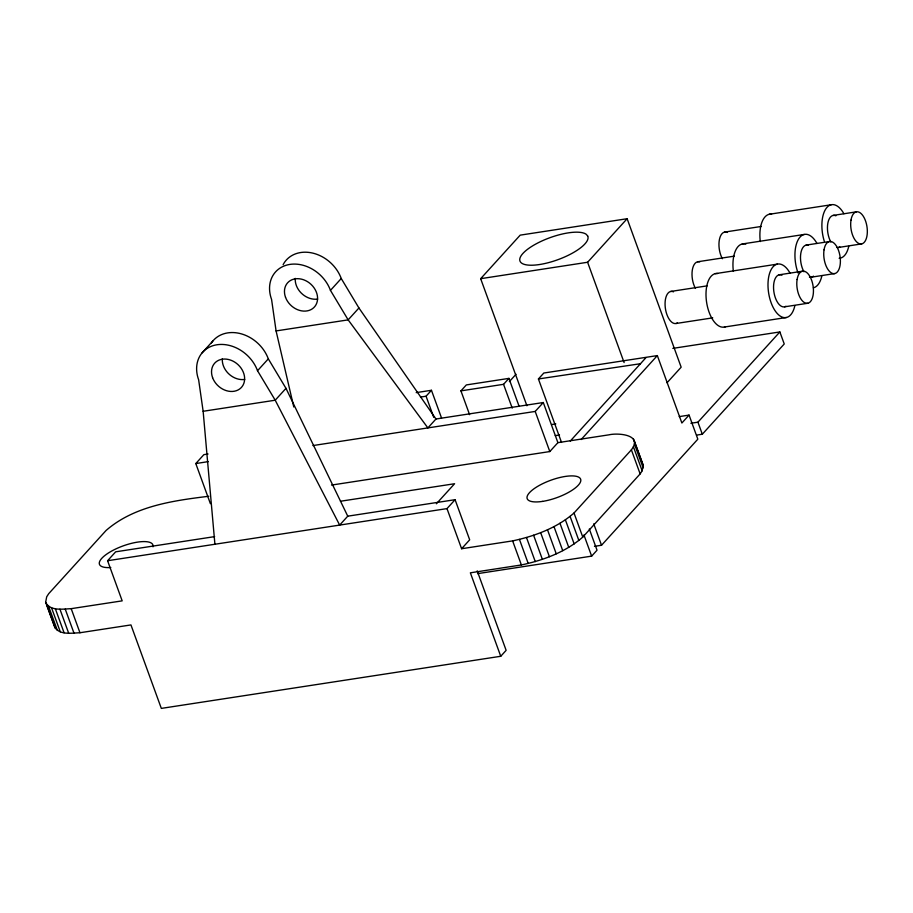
<?xml version="1.0" encoding="UTF-8"?>
<svg xmlns="http://www.w3.org/2000/svg" width="913" height="913" viewBox="0 0 913 913"><rect width="100%" height="100%" fill="white"/><g stroke="black" fill="none" stroke-linecap="round" stroke-linejoin="round"><path stroke-width="1.37" d="M477.202 570.853L506.133 650.341L500.746 656.276L161.327 708.397L130.947 624.926L79.956 632.743C71.693 633.051 58.763 635.494 54.415 626.329L45.65 602.249L46.7 596.794L48.709 593.678L106.068 530.487C134.177 505.973 173.276 500.621 208.826 496.261M461.601 548.736L469.681 539.823L455.085 499.696L446.993 508.609L461.601 548.736L512.627 540.884C534.664 536.182 556.85 528.022 574.015 513.015L631.385 449.824C643.288 434.668 618.215 432.671 608.891 434.839L557.9 442.657L549.809 451.558L331.522 485.077M500.746 656.276L470.366 572.816L521.391 564.953C543.429 560.262 565.604 552.091 582.779 537.095L640.139 473.904L642.147 470.788L643.197 465.333L634.432 441.253M202.093 352.863L212.877 340.994M455.085 499.696L347.75 516.176L339.67 525.089L275.212 400.214L257.523 370.735L268.308 358.855A34.306 27.641 42.2 0 0 241.237 333.827A34.306 27.641 42.2 0 0 211.428 342.923M557.9 442.657L543.292 402.53L435.969 419.01L427.877 427.912L348.15 319.87L330.46 290.38L341.245 278.511A34.306 27.641 42.2 0 0 312.805 253.118A34.306 27.641 42.2 0 0 283.121 264.656M45.65 602.249C49.998 611.413 62.929 608.982 71.191 608.663L122.182 600.857L107.586 560.73L115.666 551.817L214.635 536.627M210.401 503.679L195.793 463.553L203.873 454.651L208.061 454.001M268.308 358.855L285.986 388.345L275.212 400.214L203.143 411.284L214.909 544.239M341.245 278.511L358.935 307.989L348.15 319.87L276.08 330.928L271.572 299.43A34.306 27.641 42.2 0 1 289.912 264.405A34.306 27.641 42.2 0 1 330.46 290.38M526.915 405.749L480.66 278.682L520.193 235.143L627.128 218.721L681.166 367.197L667.049 382.741M420.482 397.075L426.063 396.219L431.45 390.285L441.55 418.04M469.59 414.662L460.928 390.867L466.326 384.932L508.94 378.381L519.041 406.148M480.66 278.682L587.607 262.259L627.128 218.721M460.928 390.867L503.554 384.316L508.94 378.381M509.363 381.6L516.028 374.262M561.518 442.417L538.419 378.963L543.817 373.029L657.337 355.591L681.874 423.016L689.064 415.095L697.829 439.176L601.53 545.255L594.489 546.328M436.38 503.782L454.594 483.73L340.469 501.248M312.931 445.567L535.201 411.432L543.292 402.53M570.271 441.047L645.856 357.782M581.136 439.541L657.337 355.591M690.89 423.267L697.931 422.183L779.862 331.944L784.244 343.973L702.314 434.223L696.687 435.09M477.567 573.649L591.647 556.131L597.034 550.197L589.319 529.004M769.225 214.281L831.218 204.763M724.557 232.096L761.18 226.47M833.044 215.434L856.291 211.862M742.28 243.965L804.273 234.447M697.6 261.78L734.235 256.154M806.088 245.118L829.335 241.546M838.499 247.457L861.746 243.885M715.336 273.649L777.328 264.131M670.656 291.464L707.29 285.837M779.143 274.802L802.39 271.229M811.554 277.141L834.802 273.569M676.111 323.487L712.745 317.861M784.598 306.825L807.845 303.253M724.431 327.025L786.424 317.507M672.835 348.378L779.862 331.944M416.202 392.624L431.45 390.285M195.793 463.553L208.335 461.624M551.589 424.556L555.812 423.917M555.264 435.638L559.498 434.987M679.204 416.613L689.064 415.095M107.586 560.73L446.993 508.609M538.419 378.963L640.47 363.716M358.935 307.989L435.969 419.01M285.986 388.345L347.75 516.176M643.197 465.333L633.451 439.027M697.931 422.183L702.314 434.223M587.607 262.259L624.115 362.575M634.409 443.832L643.174 467.913M633.394 446.708L642.147 470.788M631.385 449.824L640.139 473.904M593.735 523.845L601.53 545.255M583.932 534.938L591.647 556.131M574.015 513.015L582.779 537.095M535.201 411.432L549.809 451.558M570.1 516.427L578.865 540.496M565.398 519.862L574.163 543.943M559.977 523.275L568.742 547.355M503.554 384.316L512.216 408.111M553.974 526.584L562.728 550.653M547.48 529.723L556.245 553.792M540.644 532.621L549.409 556.702M533.603 535.246L542.368 559.327M526.493 537.529L535.258 561.598M519.451 539.412L528.216 563.492M512.627 540.884L521.391 564.953M426.063 396.219L433.755 417.367M71.191 608.663L79.956 632.743M65.257 609.165L74.021 633.234M59.927 609.165L68.692 633.245M55.316 608.686L64.081 632.766M51.516 607.738L60.281 631.819M48.606 606.323L57.371 630.404M46.631 604.486L55.396 628.566M276.08 330.928L293.781 406.981M203.143 411.284L198.635 379.774A34.306 27.641 42.2 0 1 216.974 344.76A34.306 27.641 42.2 0 1 257.523 370.735M839.823 246.909A16.251 8.057 81.3 0 1 837.084 247.514M830.887 242.059A16.251 8.057 81.3 0 1 827.863 223.092A16.251 8.057 81.3 0 1 835.897 215.799M722.388 258.721A16.251 8.057 81.3 0 1 719.376 239.742A16.251 8.057 81.3 0 1 727.41 232.461M824.268 241.169A27.082 13.421 81.3 0 1 826.094 208.495A27.082 13.421 81.3 0 1 843.909 213.745M848.748 246.362A27.082 13.421 81.3 0 1 839.15 258.288M760.301 241.546A27.082 13.421 81.3 0 1 771.576 214.178M813.494 276.137A16.251 8.057 81.3 0 1 809.42 277.05M803.931 271.754A16.251 8.057 81.3 0 1 800.804 253.38A16.251 8.057 81.3 0 1 808.222 245.209M695.444 288.405A16.251 8.057 81.3 0 1 692.316 270.043A16.251 8.057 81.3 0 1 699.735 261.871M798.042 272.998A27.082 13.421 81.3 0 1 798.727 238.807A27.082 13.421 81.3 0 1 816.964 243.429M821.803 276.046A27.082 13.421 81.3 0 1 813.369 287.812M733.356 271.241A27.082 13.421 81.3 0 1 745.83 244.113M785.922 306.277A16.251 8.057 81.3 0 1 773.79 291.167A16.251 8.057 81.3 0 1 781.996 275.167M677.435 322.94A16.251 8.057 81.3 0 1 665.303 307.829A16.251 8.057 81.3 0 1 673.509 291.829M794.846 305.729A27.082 13.421 81.3 0 1 775.81 311.755A27.082 13.421 81.3 0 1 769.956 272.257A27.082 13.421 81.3 0 1 790.019 273.113M725.55 326.66A27.082 13.421 81.3 0 1 706.571 302.089A27.082 13.421 81.3 0 1 717.675 273.546M110.781 567.521A28.44 9.21 -20 0 1 114.741 549.455A28.44 9.21 -20 0 1 152.973 546.807M244.695 379.431A18.055 14.551 42.2 0 1 222.338 358.752M317.633 299.076A18.055 14.551 42.2 0 1 295.276 278.397M587.71 236.056L586.34 234.401A36.109 11.698 -20 0 0 529.757 247.708A36.109 11.698 -20 0 0 543.121 263.891A36.109 11.698 -20 0 0 587.71 236.056M850.996 220.124A16.251 8.057 81.3 0 0 861.05 243.976A16.251 8.057 81.3 0 0 864.999 219.519A16.251 8.057 81.3 0 0 850.996 220.124M824.051 249.808A16.251 8.057 81.3 0 0 834.094 273.66A16.251 8.057 81.3 0 0 838.054 249.203A16.251 8.057 81.3 0 0 824.051 249.808M797.106 279.504A16.251 8.057 81.3 0 0 807.149 303.344A16.251 8.057 81.3 0 0 811.109 278.887A16.251 8.057 81.3 0 0 797.106 279.504M542.596 501.385A28.44 9.21 -20 0 0 580.714 479.428A28.44 9.21 -20 0 0 538.442 485.921A28.44 9.21 -20 0 0 542.596 501.385M212.581 377.628A18.055 14.551 42.2 0 0 240.884 387.968A18.055 14.551 42.2 0 0 230.761 360.167A18.055 14.551 42.2 0 0 212.581 377.628M285.518 297.284A18.055 14.551 42.2 0 0 313.821 307.613A18.055 14.551 42.2 0 0 303.709 279.812A18.055 14.551 42.2 0 0 285.518 297.284"/></g></svg>
